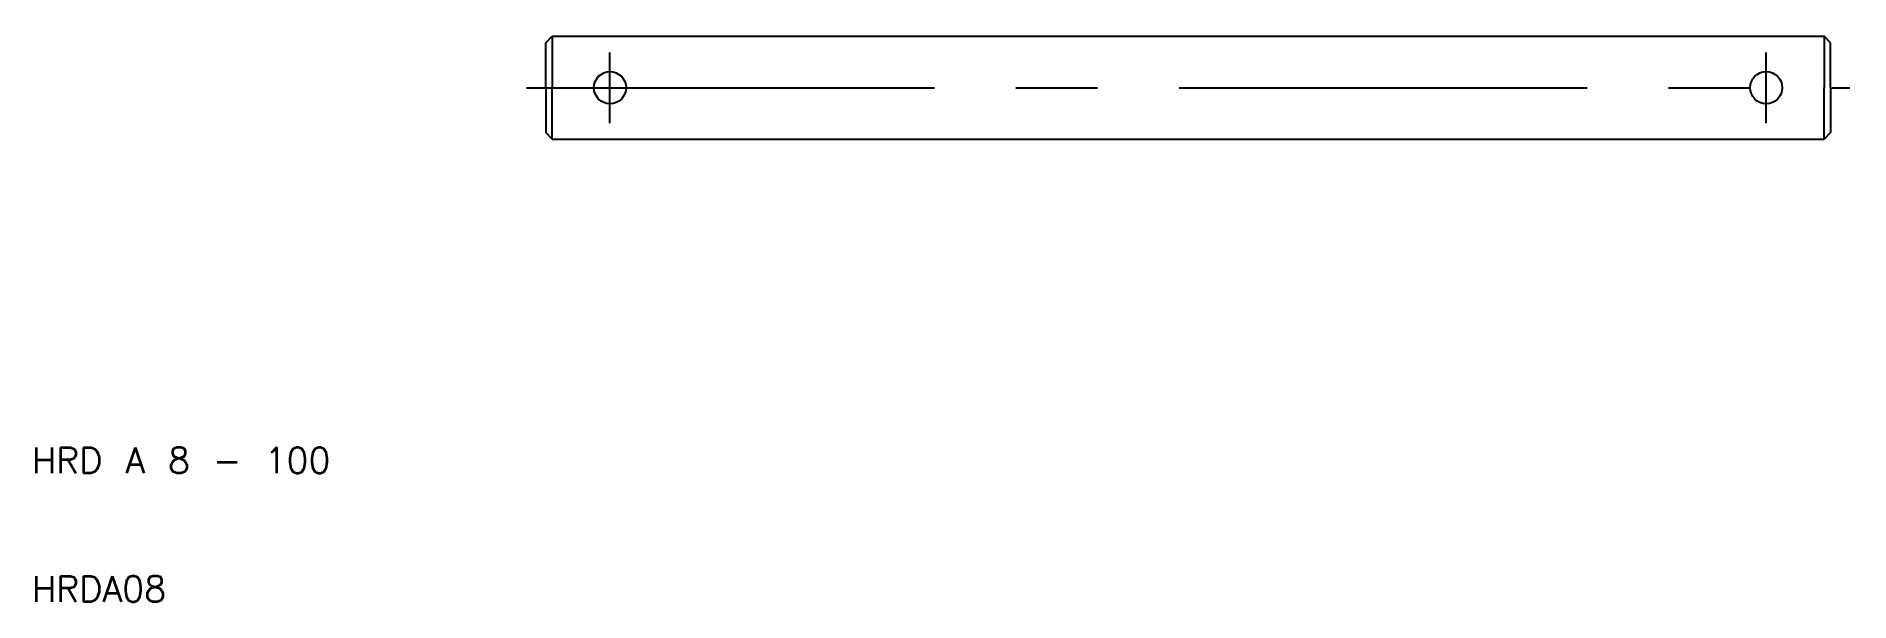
# Model space of a CAD drawing. Extents: x 10 to 152, y 10 to 54.
import ezdxf

# ---------------------------------------------------------------- set-up
doc = ezdxf.new("R2010")
doc.units = 0
doc.linetypes.add('CENTER', pattern=[50.8, 31.75, -6.35, 6.35, -6.35])
doc.layers.get('0').update_dxf_attribs({"linetype": 'CONTINUOUS'})
doc.layers.add('CENTER', color=1, linetype='CENTER')
doc.styles.get("Standard").update_dxf_attribs({"font": 'txt.shx'})

msp = doc.modelspace()

# ---------------------------------------------------------------- linework, layer by layer
at = {"color": 7, "linetype": 'CONTINUOUS'}
for p, q in [((50, 53.5), (50.5, 54)), ((50.5, 54), (50.5, 50)), ((50.5, 54), (149.5, 54)), ((149.5, 54), (149.5, 50)), ((150, 53.5), (149.5, 54)), ((50, 50), (50, 53.5)), ((150, 50), (150, 53.5)), ((50, 50), (50, 46.5)), ((50.5, 46), (50.5, 50)), ((149.5, 46), (149.5, 50)), ((150, 50), (150, 46.5)), ((50, 46.5), (50.5, 46)), ((50.5, 46), (149.5, 46)), ((150, 46.5), (149.5, 46))]:
    msp.add_line(p, q, dxfattribs=at)
for centre in [(55, 50), (145, 50)]:
    msp.add_circle(centre, 1.25, dxfattribs=at)
at = {"layer": 'CENTER', "color": 1, "linetype": 'CENTER'}
for p, q in [((55, 47.25), (55, 52.75)), ((145, 47.25), (145, 52.75)), ((48.5, 50), (151.5, 50))]:
    msp.add_line(p, q, dxfattribs=at)

# ---------------------------------------------------------------- texts
at = {"color": 7, "linetype": 'CONTINUOUS'}
for s, p in [('HRD A 8 - 100', (10, 20)), ('HRDA08', (10, 10))]:
    msp.add_text(s, height=2, dxfattribs=at).set_placement(p)

doc.saveas('drawing.dxf')
